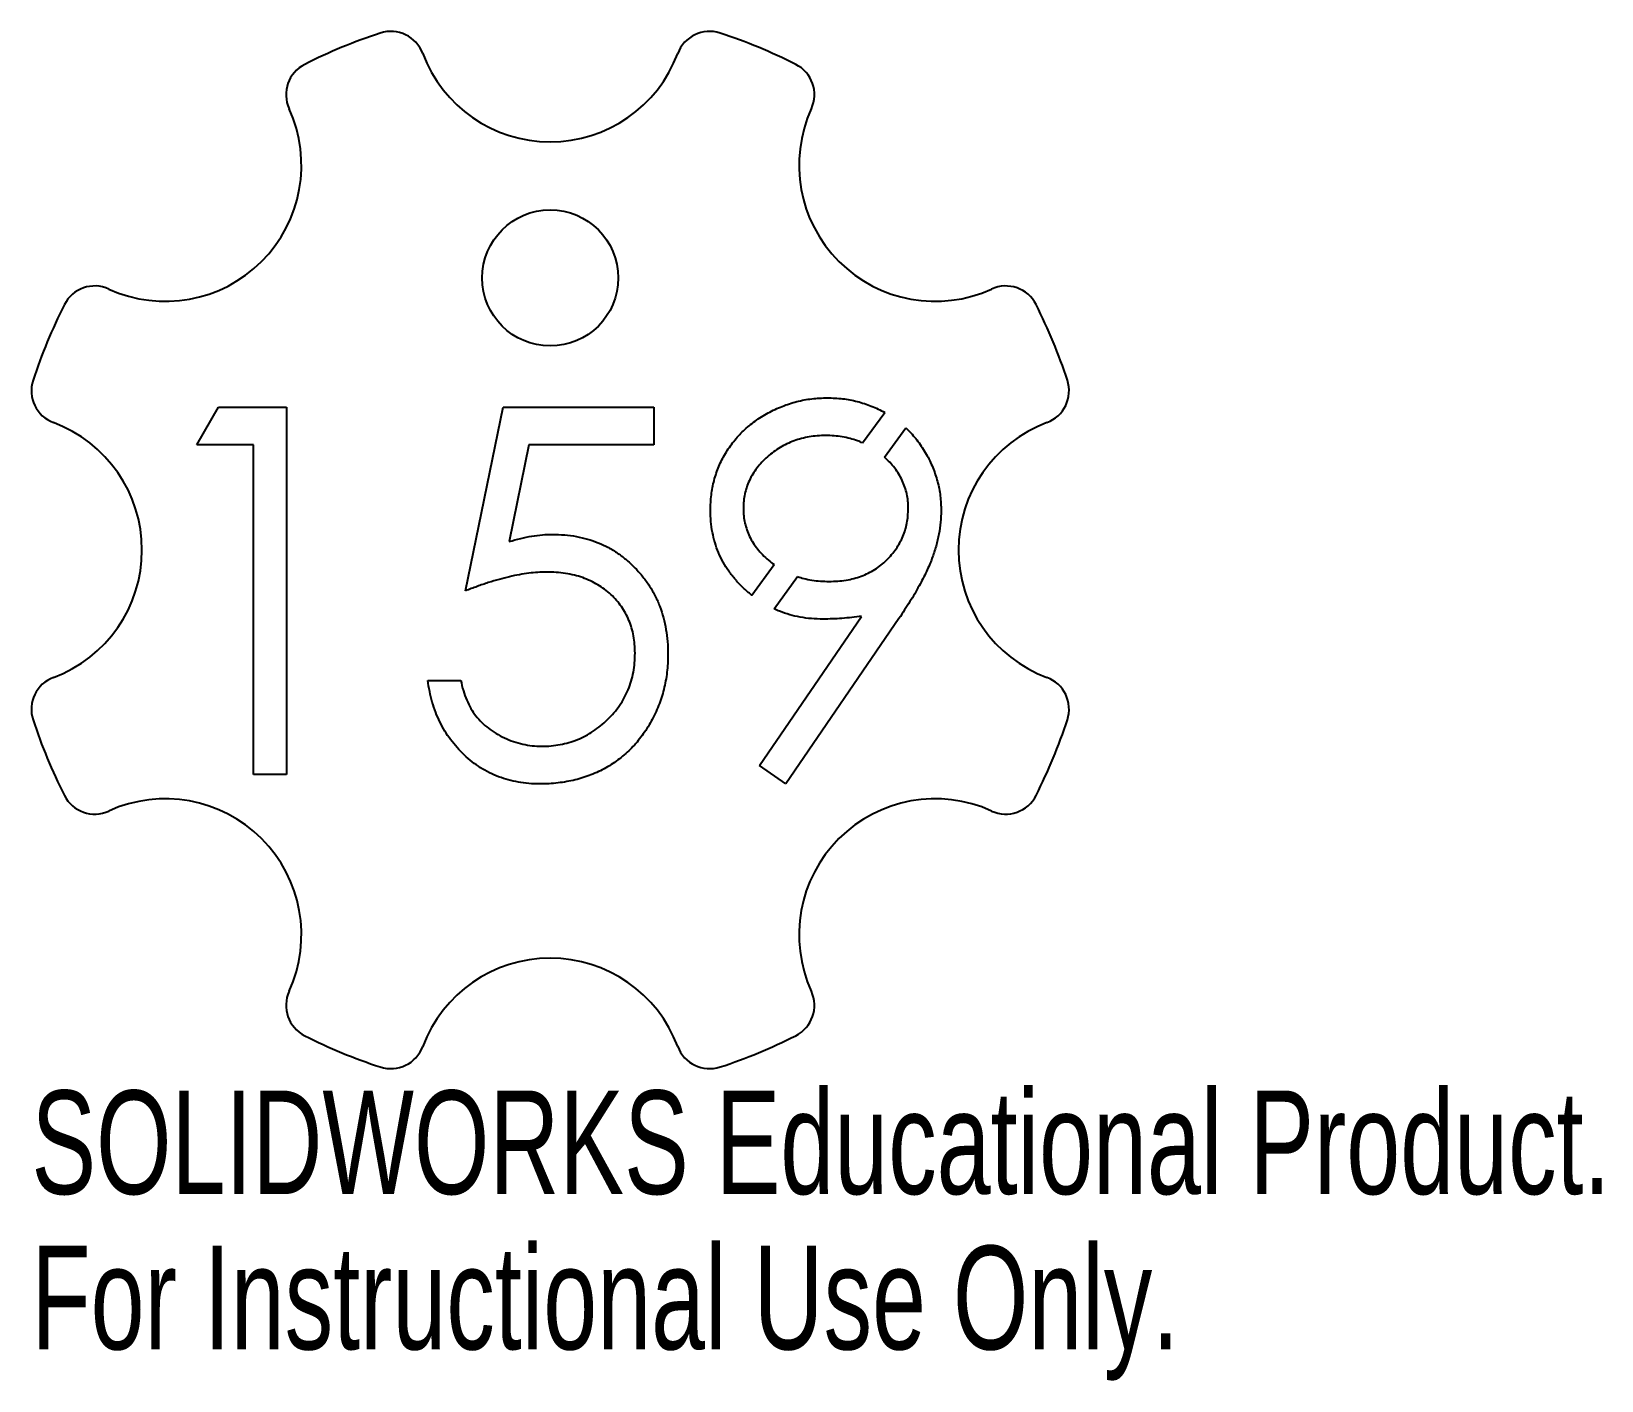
# Model space of a CAD drawing. Header units: inches. Extents: x -0.95 to 1.93, y -1.53 to 0.95.
import ezdxf

# ---------------------------------------------------------------- set-up
doc = ezdxf.new("R2010")
doc.units = ezdxf.units.IN
doc.header["$MEASUREMENT"] = 0
doc.styles.add('SLDTEXTSTYLE0', font='TXT', dxfattribs={"width": 0.7})

msp = doc.modelspace()

# ---------------------------------------------------------------- linework, layer by layer
at = {"color": 7, "linetype": 'Continuous', "lineweight": 25}
for p, q in [((-0.649, 0.1932), (-0.6094, 0.2624)), ((-0.6094, 0.2624), (-0.4846, 0.2624)), ((-0.4846, 0.2624), (-0.4846, -0.4126)), ((-0.1558, -0.0751), (-0.0865, 0.2624)), ((-0.0865, 0.2624), (0.1904, 0.2624)), ((0.1904, 0.2624), (0.1904, 0.1932)), ((0.5738, 0.1968), (0.6144, 0.2527)), ((0.6141, 0.1705), (0.6533, 0.2243)), ((-0.5452, 0.1932), (-0.649, 0.1932)), ((-0.5452, -0.4126), (-0.5452, 0.1932)), ((-0.0392, 0.1932), (-0.0756, 0.0157)), ((0.1904, 0.1932), (-0.0392, 0.1932)), ((0.3701, -0.083), (0.4112, -0.0267)), ((0.4112, -0.1083), (0.4544, -0.0488)), ((0.3843, -0.3962), (0.572, -0.1219)), ((0.6405, -0.1259), (0.4327, -0.4299)), ((-0.225, -0.2395), (-0.1644, -0.2395)), ((0.4327, -0.4299), (0.3843, -0.3962)), ((-0.4846, -0.4126), (-0.5452, -0.4126))]:
    msp.add_line(p, q, dxfattribs=at)
msp.add_circle((0, 0.5), 0.125, dxfattribs=at)
for centre, radius, start, end in [((-0.2927, 0.8906), 0.0625, 20.4873, 108.1949), ((0.2927, 0.8906), 0.0625, 71.8051, 159.5127), ((0, 0), 1, 108.1949, 116.8051), ((0, 0), 1, 63.1949, 71.8051), ((0, 1), 0.25, 200.4873, 339.5127), ((-0.4228, 0.8368), 0.0625, 116.8051, 204.5127), ((0.4228, 0.8368), 0.0625, 335.4873, 63.1949), ((-0.7071, 0.7071), 0.25, 245.4873, 24.5127), ((0.7071, 0.7071), 0.25, 155.4873, 294.5127), ((-0.8368, 0.4228), 0.0625, 65.4873, 153.1949), ((0.8368, 0.4228), 0.0625, 26.8051, 114.5127), ((0, 0), 1, 153.1949, 161.8051), ((0, 0), 1, 18.1949, 26.8051), ((-0.8906, 0.2927), 0.0625, 161.8051, 249.5127), ((0.8906, 0.2927), 0.0625, 290.4873, 18.1949), ((-1, 0), 0.25, 290.4873, 69.5127), ((1, 0), 0.25, 110.4873, 249.5127), ((-0.8906, -0.2927), 0.0625, 110.4873, 198.1949), ((0.8906, -0.2927), 0.0625, 341.8051, 69.5127), ((0, 0), 1, 198.1949, 206.8051), ((0, 0), 1, 333.1949, 341.8051), ((-0.8368, -0.4228), 0.0625, 206.8051, 294.5127), ((-0.7071, -0.7071), 0.25, 335.4873, 114.5127), ((0.7071, -0.7071), 0.25, 65.4873, 204.5127), ((0.8368, -0.4228), 0.0625, 245.4873, 333.1949), ((0, -1), 0.25, 20.4873, 159.5127), ((-0.4228, -0.8368), 0.0625, 155.4873, 243.1949), ((0.4228, -0.8368), 0.0625, 296.8051, 24.5127), ((0, 0), 1, 243.1949, 251.8051), ((0, 0), 1, 288.1949, 296.8051), ((-0.2927, -0.8906), 0.0625, 251.8051, 339.5127), ((0.2927, -0.8906), 0.0625, 200.4873, 288.1949)]:
    msp.add_arc(centre, radius, start, end, dxfattribs=at)
for points, knots in [([(0.2942, 0.073), (0.2946, 0.0824), (0.2952, 0.101), (0.3005, 0.128), (0.3092, 0.1537), (0.3213, 0.1777), (0.3366, 0.1999), (0.3549, 0.2199), (0.3762, 0.2374), (0.4, 0.2524), (0.4257, 0.2645), (0.4527, 0.2734), (0.4806, 0.2787), (0.4996, 0.2794), (0.5091, 0.2797)], [0, 0, 0, 0, 0.085249, 0.167327, 0.248175, 0.328829, 0.409908, 0.490584, 0.572993, 0.658265, 0.744222, 0.82906, 0.913938, 1, 1, 1, 1]), ([(0.5091, 0.2797), (0.5184, 0.2794), (0.5369, 0.2787), (0.5641, 0.2736), (0.5901, 0.265), (0.6065, 0.2571), (0.6144, 0.2527)], [0, 0, 0, 0, 0.0855321, 0.1690034, 0.2519432, 0.3350693, 0.3350693, 0.3350693, 0.3350693]), ([(0.506, 0.2105), (0.5008, 0.2104), (0.4907, 0.2101), (0.4759, 0.2083), (0.4616, 0.2052), (0.4479, 0.2009), (0.4348, 0.1953), (0.4221, 0.1885), (0.4102, 0.1805), (0.399, 0.1713), (0.3885, 0.1615), (0.3796, 0.1507), (0.372, 0.1396), (0.3656, 0.128), (0.3608, 0.1158), (0.3572, 0.1031), (0.3552, 0.0899), (0.3549, 0.0809), (0.3548, 0.0764)], [0, 0, 0, 0, 0.0687118, 0.1348121, 0.1995376, 0.2633349, 0.3267475, 0.3903285, 0.4541258, 0.5192033, 0.5835101, 0.6454972, 0.7052898, 0.7634876, 0.8218564, 0.8800043, 0.9391077, 1, 1, 1, 1]), ([(0.5738, 0.1968), (0.5707, 0.1982), (0.5631, 0.2013), (0.5507, 0.2052), (0.5363, 0.2083), (0.5213, 0.2101), (0.5112, 0.2104), (0.506, 0.2105)], [0.6905198, 0.6905198, 0.6905198, 0.6905198, 0.7354528, 0.7991116, 0.8642837, 0.9308371, 1, 1, 1, 1]), ([(0.6533, 0.2243), (0.6548, 0.2229), (0.6628, 0.2152), (0.6762, 0.1998), (0.6912, 0.1767), (0.7032, 0.152), (0.7119, 0.1262), (0.7173, 0.0995), (0.7179, 0.0814), (0.7183, 0.0723)], [0.4821108, 0.4821108, 0.4821108, 0.4821108, 0.5012649, 0.5837029, 0.6680004, 0.7519187, 0.8345977, 0.9165257, 1, 1, 1, 1]), ([(0.6577, 0.0764), (0.6576, 0.0809), (0.6573, 0.0899), (0.6553, 0.1031), (0.6517, 0.1158), (0.6469, 0.128), (0.6405, 0.1396), (0.6329, 0.1508), (0.6241, 0.1612), (0.6175, 0.1675), (0.6141, 0.1705)], [0, 0, 0, 0, 0.0607601, 0.1197352, 0.1777569, 0.235999, 0.2940704, 0.3537332, 0.4159726, 0.4755409, 0.4755409, 0.4755409, 0.4755409]), ([(0.3701, -0.083), (0.37, -0.083), (0.3646, -0.0786), (0.3542, -0.0695), (0.3402, -0.0547), (0.3278, -0.0391), (0.3175, -0.0224), (0.3089, -0.005), (0.3024, 0.0134), (0.2977, 0.0325), (0.2948, 0.0525), (0.2944, 0.0661), (0.2942, 0.073)], [0.4389031, 0.4389031, 0.4389031, 0.4389031, 0.4402053, 0.5041751, 0.5680336, 0.6302277, 0.6908615, 0.7514218, 0.8114657, 0.8727505, 0.9353907, 1, 1, 1, 1]), ([(0.3548, 0.0764), (0.3549, 0.0718), (0.3552, 0.0628), (0.3574, 0.0496), (0.3611, 0.0369), (0.3661, 0.0247), (0.3726, 0.013), (0.3807, 0.0019), (0.3901, -0.0088), (0.4003, -0.0183), (0.4076, -0.0241), (0.4112, -0.0267)], [0, 0, 0, 0, 0.0595396, 0.117423, 0.1744404, 0.2317339, 0.289722, 0.3492004, 0.4105155, 0.4750803, 0.5319715, 0.5319715, 0.5319715, 0.5319715]), ([(0.5122, -0.0578), (0.5176, -0.0576), (0.528, -0.0573), (0.5433, -0.0556), (0.5578, -0.0525), (0.5714, -0.0481), (0.5844, -0.0428), (0.5964, -0.036), (0.6076, -0.0279), (0.618, -0.0188), (0.6272, -0.0087), (0.6354, 0.0019), (0.6423, 0.013), (0.6479, 0.0248), (0.6524, 0.0369), (0.6555, 0.0496), (0.6572, 0.0628), (0.6575, 0.0718), (0.6577, 0.0764)], [0, 0, 0, 0, 0.072713, 0.141547, 0.208363, 0.272462, 0.33539, 0.397711, 0.459383, 0.522098, 0.584315, 0.644392, 0.703345, 0.761509, 0.82003, 0.878517, 0.938265, 1, 1, 1, 1]), ([(0.7183, 0.0723), (0.718, 0.0652), (0.7176, 0.0509), (0.7144, 0.029), (0.7089, 0.0067), (0.7027, -0.0121), (0.6966, -0.0277), (0.691, -0.04), (0.6847, -0.0529), (0.6774, -0.0664), (0.6696, -0.0805), (0.6607, -0.0952), (0.651, -0.1104), (0.6441, -0.1207), (0.6405, -0.1259)], [0, 0, 0, 0, 0.09832, 0.199417, 0.305603, 0.416162, 0.474582, 0.537006, 0.603857, 0.67409, 0.749417, 0.828253, 0.912054, 1, 1, 1, 1]), ([(-0.0756, 0.0157), (-0.0684, 0.0176), (-0.0546, 0.0214), (-0.0342, 0.0257), (-0.0148, 0.0283), (-0.0022, 0.0286), (0.0039, 0.0288)], [0, 0, 0, 0, 0.275068, 0.532901, 0.773973, 1, 1, 1, 1]), ([(0.0039, 0.0288), (0.0115, 0.0286), (0.0263, 0.0283), (0.048, 0.0252), (0.0687, 0.0204), (0.0883, 0.0136), (0.107, 0.0049), (0.1245, -0.0059), (0.1411, -0.0185), (0.1566, -0.0331), (0.1706, -0.0491), (0.1829, -0.0663), (0.1933, -0.0845), (0.2017, -0.1039), (0.2084, -0.1244), (0.2129, -0.146), (0.2158, -0.1687), (0.2162, -0.1841), (0.2163, -0.192)], [0, 0, 0, 0, 0.065808, 0.129394, 0.190894, 0.251281, 0.310815, 0.370371, 0.430768, 0.492881, 0.555104, 0.616067, 0.677256, 0.73826, 0.800762, 0.864778, 0.931045, 1, 1, 1, 1]), ([(-0.007, -0.0405), (-0.0123, -0.0406), (-0.0231, -0.0408), (-0.0396, -0.0425), (-0.0571, -0.0453), (-0.0752, -0.049), (-0.0943, -0.054), (-0.1141, -0.0599), (-0.1347, -0.067), (-0.1486, -0.0723), (-0.1558, -0.0751)], [0, 0, 0, 0, 0.102203, 0.211023, 0.3251, 0.446502, 0.573788, 0.708901, 0.850358, 1, 1, 1, 1]), ([(0.1558, -0.1895), (0.1556, -0.1841), (0.1554, -0.1735), (0.1534, -0.158), (0.1498, -0.1433), (0.1449, -0.1294), (0.1387, -0.1162), (0.1311, -0.1038), (0.122, -0.0923), (0.1115, -0.0816), (0.1001, -0.0718), (0.0875, -0.0635), (0.0739, -0.0565), (0.0596, -0.0504), (0.0442, -0.046), (0.028, -0.0428), (0.0108, -0.0409), (-0.001, -0.0406), (-0.007, -0.0405)], [0, 0, 0, 0, 0.065351, 0.127916, 0.18836, 0.247216, 0.30563, 0.36377, 0.422661, 0.482687, 0.5433, 0.604118, 0.664965, 0.727413, 0.791468, 0.858055, 0.927037, 1, 1, 1, 1]), ([(0.4544, -0.0488), (0.4582, -0.0501), (0.4669, -0.0527), (0.4809, -0.0556), (0.4964, -0.0573), (0.5069, -0.0576), (0.5122, -0.0578)], [0.74437, 0.74437, 0.74437, 0.74437, 0.7967393, 0.8629057, 0.9304616, 1, 1, 1, 1]), ([(0.501, -0.127), (0.4939, -0.1268), (0.48, -0.1265), (0.4595, -0.1236), (0.4399, -0.1193), (0.4239, -0.1138), (0.4145, -0.1098), (0.4112, -0.1083)], [0, 0, 0, 0, 0.0662949, 0.1301311, 0.1928622, 0.25436, 0.2883611, 0.2883611, 0.2883611, 0.2883611]), ([(0.572, -0.1219), (0.56, -0.1233), (0.5364, -0.1262), (0.5127, -0.1267), (0.501, -0.127)], [0, 0, 0, 0, 0.507858, 1, 1, 1, 1]), ([(0.2163, -0.192), (0.2162, -0.1975), (0.216, -0.2085), (0.2147, -0.2247), (0.2122, -0.2406), (0.2088, -0.2561), (0.2045, -0.2713), (0.1992, -0.2861), (0.1928, -0.3006), (0.1857, -0.3147), (0.1778, -0.3282), (0.1689, -0.3409), (0.1596, -0.3529), (0.1496, -0.364), (0.1387, -0.3743), (0.1272, -0.3837), (0.1151, -0.3925), (0.1023, -0.4003), (0.0889, -0.4074), (0.0749, -0.4132), (0.0606, -0.4185), (0.0456, -0.4226), (0.0302, -0.4259), (0.0142, -0.4281), (-0.0023, -0.4297), (-0.0134, -0.4298), (-0.0191, -0.4299)], [0, 0, 0, 0, 0.044014, 0.087434, 0.130118, 0.172554, 0.214555, 0.256298, 0.298438, 0.340849, 0.382715, 0.423924, 0.464246, 0.504074, 0.543862, 0.583567, 0.623094, 0.663229, 0.703551, 0.743938, 0.784541, 0.82575, 0.867757, 0.910745, 0.954914, 1, 1, 1, 1]), ([(-0.0155, -0.3607), (-0.0098, -0.3605), (0.0016, -0.3602), (0.0183, -0.3578), (0.0345, -0.3541), (0.0499, -0.3486), (0.0649, -0.3418), (0.079, -0.3332), (0.0927, -0.3233), (0.1055, -0.3119), (0.1172, -0.2994), (0.1276, -0.286), (0.1362, -0.2717), (0.1435, -0.2568), (0.149, -0.241), (0.153, -0.2245), (0.1553, -0.2072), (0.1556, -0.1955), (0.1558, -0.1895)], [0, 0, 0, 0, 0.064207, 0.126425, 0.18768, 0.248216, 0.308305, 0.369661, 0.431699, 0.495947, 0.559758, 0.622295, 0.683911, 0.745092, 0.80674, 0.869087, 0.93329, 1, 1, 1, 1]), ([(-0.0191, -0.4299), (-0.0258, -0.4298), (-0.039, -0.4295), (-0.0584, -0.4267), (-0.0771, -0.4228), (-0.0948, -0.4169), (-0.1119, -0.4095), (-0.128, -0.4002), (-0.1435, -0.3895), (-0.1579, -0.377), (-0.1712, -0.3634), (-0.1832, -0.3485), (-0.1938, -0.3328), (-0.2029, -0.316), (-0.2108, -0.2983), (-0.2169, -0.2796), (-0.2218, -0.2599), (-0.2239, -0.2464), (-0.225, -0.2395)], [0, 0, 0, 0, 0.065421, 0.128708, 0.190236, 0.250724, 0.310637, 0.370766, 0.431615, 0.493523, 0.555883, 0.617342, 0.678668, 0.740711, 0.802985, 0.866803, 0.932347, 1, 1, 1, 1]), ([(-0.1644, -0.2395), (-0.1629, -0.2459), (-0.1601, -0.2583), (-0.1538, -0.2757), (-0.1461, -0.2912), (-0.1369, -0.305), (-0.126, -0.317), (-0.1136, -0.3277), (-0.0996, -0.3374), (-0.0841, -0.3455), (-0.0678, -0.3524), (-0.0507, -0.3569), (-0.0332, -0.3602), (-0.0215, -0.3605), (-0.0155, -0.3607)], [0, 0, 0, 0, 0.094687, 0.181994, 0.264377, 0.34218, 0.418618, 0.496509, 0.577369, 0.661511, 0.746733, 0.831258, 0.915206, 1, 1, 1, 1])]:
    msp.add_open_spline(points, degree=3, knots=knots, dxfattribs=at)

# ---------------------------------------------------------------- texts
at = {"color": 7, "linetype": 'Continuous', "char_height": 0.1903, "attachment_point": 1, "style": 'SLDTEXTSTYLE0'}
for s, insert in [('SOLIDWORKS Educational Product.', (-0.9531, -0.9933)), ('For Instructional Use Only.', (-0.9531, -1.2787))]:
    msp.add_mtext(s, dxfattribs=dict(at, insert=insert))

doc.saveas('drawing.dxf')
